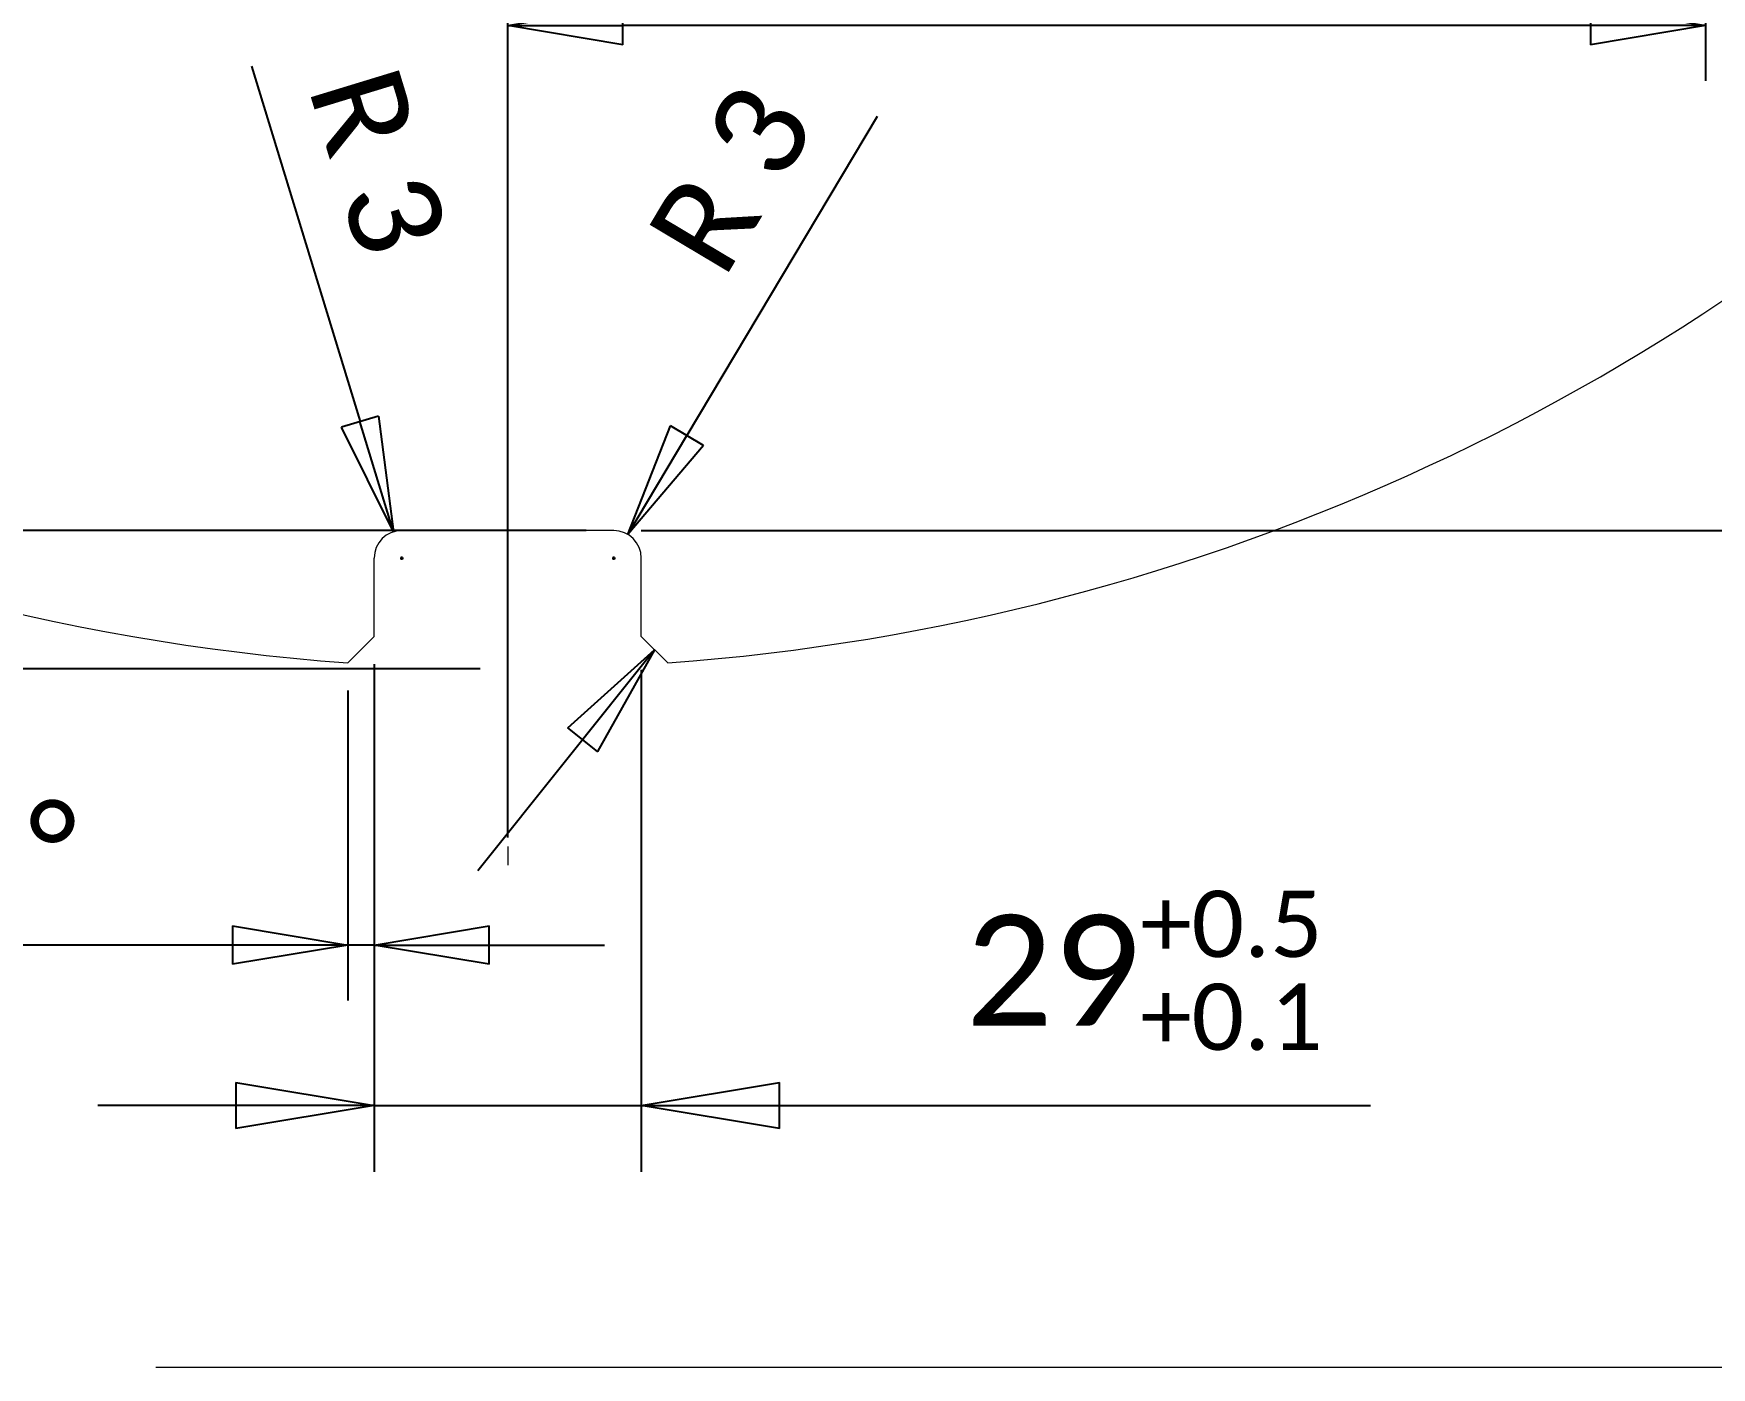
# Model space of a CAD drawing. Header units: millimetres. Extents: x -781 to 404, y -486 to 349.
# Drawn here: x -51.5 to 130.6, y -313.3 to -168.6 of the extents above; entities that cross this region are included whole.
import ezdxf

# ---------------------------------------------------------------- set-up
doc = ezdxf.new("R2010")
doc.units = ezdxf.units.MM
doc.linetypes.add('CENTER2', pattern=[28.575, 19.05, -3.175, 3.175, -3.175])
doc.layers.get('0').update_dxf_attribs({"color": 6, "lineweight": 0})
for name, color, linetype, lineweight in [('10', 6, 'Continuous', 0), ('5', 9, 'Continuous', 0), ('9', 6, 'Continuous', 0)]:
    doc.layers.add(name, color=color, linetype=linetype, lineweight=lineweight)
doc.styles.add('ISO', font='txt_____.ttf')
doc.styles.get("Standard").update_dxf_attribs({"font": 'calibri.ttf'})
doc.dimstyles.new('ISO', dxfattribs={"dimscale": 2, "dimtxt": 3.5, "dimasz": 4.375, "dimexe": 2.1, "dimexo": 1.05, "dimgap": 1.75, "dimtad": 1, "dimdsep": 46, "dimtxsty": 'Standard', "dimblk": 'CLOSED', "dimcen": 0.09, "dimclrt": 1, "dimadec": 0, "dimazin": 0, "dimtfac": 0.4, "dimtofl": 0, "dimtmove": 0, "dimatfit": 3, "dimldrblk": 'CLOSED', "dimfxl": 1, "dimtolj": 1, "dimarcsym": 0})

# ---------------------------------------------------------------- blocks, each defined once
blk = doc.blocks.new('_CLOSED')
at = {"color": 0, "linetype": 'ByBlock', "lineweight": -2}
for p, q in [((-1, 0.166667), (0, 0)), ((-1, 0.166667), (-1, -0.166667)), ((0, 0), (-1, -0.166667)), ((0, 0), (-1, 0))]:
    blk.add_line(p, q, dxfattribs=at)
blk = doc.blocks.new('*D8')
at = {"layer": '9', "color": 0, "linetype": 'Continuous', "lineweight": -2, "transparency": 16777216}
for p, q in [((284.97, 0), (251.79, 0)), ((257.79, -210), (257.79, -12.5)), ((14.5, -222.5), (263.79, -222.5))]:
    blk.add_line(p, q, dxfattribs=at)
at = {"layer": 'Defpoints', "color": 0, "linetype": 'Continuous', "transparency": 16777216}
for p in [(257.79, 0), (287.97, 0), (11.5, -222.5)]:
    blk.add_point(p, dxfattribs=at)
at = {"layer": '9', "color": 0, "linetype": 'Continuous', "lineweight": -2, "transparency": 16777216, "xscale": 12.5, "yscale": 12.5, "zscale": 12.5}
for p, rotation in [((257.79, 0), 90), ((257.79, -222.5), 270)]:
    blk.add_blockref('_CLOSED', p, dxfattribs=dict(at, rotation=rotation))
at = {"layer": '9', "color": 1, "linetype": 'Continuous', "lineweight": 0, "transparency": 16777216, "insert": (245.57, -111.25), "char_height": 10, "attachment_point": 5, "rotation": 90}
blk.add_mtext('\\A1;222.5{\\H6.000000;\\S 0^ -0.2;}', dxfattribs=at)
blk = doc.blocks.new('*D9')
at = {"layer": '9', "color": 0, "linetype": 'Continuous', "lineweight": -2, "transparency": 16777216}
for p, q in [((-14.5, -237.6), (-14.5, -292.1)), ((14.5, -237.6), (14.5, -292.1)), ((-29.5, -284.9), (-44.5, -284.9)), ((-14.5, -284.9), (14.5, -284.9)), ((29.5, -284.9), (93.62, -284.9))]:
    blk.add_line(p, q, dxfattribs=at)
at = {"layer": 'Defpoints', "color": 0, "linetype": 'Continuous', "transparency": 16777216}
for p in [(-14.5, -234), (14.5, -234), (14.5, -284.9)]:
    blk.add_point(p, dxfattribs=at)
at = {"layer": '9', "color": 0, "linetype": 'Continuous', "lineweight": -2, "transparency": 16777216, "xscale": 15, "yscale": 15, "zscale": 15}
blk.add_blockref('_CLOSED', (-14.5, -284.9), dxfattribs=at)
at = {"layer": '9', "color": 0, "linetype": 'Continuous', "lineweight": -2, "transparency": 16777216, "xscale": 15, "yscale": 15, "zscale": 15, "rotation": 180}
blk.add_blockref('_CLOSED', (14.5, -284.9), dxfattribs=at)
at = {"layer": '9', "color": 1, "linetype": 'Continuous', "lineweight": 0, "transparency": 16777216, "insert": (69.06, -270.23), "char_height": 12, "attachment_point": 5}
blk.add_mtext('\\A1;29{\\H7.200000;\\S+0.5^ +0.1;}', dxfattribs=at)
blk = doc.blocks.new('*D10')
at = {"layer": '9', "color": 0, "linetype": 'Continuous', "lineweight": -2, "transparency": 16777216}
for p, q in [((40.1, -177.56), (19.44, -212.19)), ((11.32, -225.5), (11.68, -225.5)), ((11.5, -225.68), (11.5, -225.32))]:
    blk.add_line(p, q, dxfattribs=at)
at = {"layer": 'Defpoints', "color": 0, "linetype": 'Continuous', "transparency": 16777216}
for p in [(13.04, -222.92), (11.5, -225.5)]:
    blk.add_point(p, dxfattribs=at)
at = {"layer": '9', "color": 0, "linetype": 'Continuous', "lineweight": -2, "transparency": 16777216, "xscale": 12.5, "yscale": 12.5, "zscale": 12.5, "rotation": 239.1865533367612}
blk.add_blockref('_CLOSED', (13.04, -222.92), dxfattribs=at)
at = {"layer": '9', "color": 1, "linetype": 'Continuous', "lineweight": 0, "transparency": 16777216, "insert": (24.27, -184.32), "char_height": 10, "attachment_point": 5, "rotation": 59.1866}
blk.add_mtext('\\A1;R 3', dxfattribs=at)
blk = doc.blocks.new('*D11')
at = {"layer": '9', "color": 0, "linetype": 'Continuous', "lineweight": -2, "transparency": 16777216}
for p, q in [((-27.81, -172.11), (-16.03, -210.68)), ((-11.68, -225.5), (-11.32, -225.5)), ((-11.5, -225.68), (-11.5, -225.32))]:
    blk.add_line(p, q, dxfattribs=at)
at = {"layer": 'Defpoints', "color": 0, "linetype": 'Continuous', "transparency": 16777216}
for p in [(-12.38, -222.63), (-11.5, -225.5)]:
    blk.add_point(p, dxfattribs=at)
at = {"layer": '9', "color": 0, "linetype": 'Continuous', "lineweight": -2, "transparency": 16777216, "xscale": 12.5, "yscale": 12.5, "zscale": 12.5, "rotation": 286.9838828428809}
blk.add_blockref('_CLOSED', (-12.38, -222.63), dxfattribs=at)
at = {"layer": '9', "color": 1, "linetype": 'Continuous', "lineweight": 0, "transparency": 16777216, "insert": (-14.06, -182.46), "char_height": 10, "attachment_point": 5, "rotation": 286.9839}
blk.add_mtext('\\A1;R 3', dxfattribs=at)
blk = doc.blocks.new('*D12')
at = {"layer": '9', "color": 0, "linetype": 'Continuous', "lineweight": -2, "transparency": 16777216}
for p, q in [((-14.5, -237), (-14.5, -273.49)), ((-17.36, -239.86), (-17.36, -273.49)), ((-29.86, -267.49), (-86.9, -267.49)), ((-14.5, -267.49), (-17.36, -267.49)), ((-2, -267.49), (10.5, -267.49))]:
    blk.add_line(p, q, dxfattribs=at)
at = {"layer": 'Defpoints', "color": 0, "linetype": 'Continuous', "transparency": 16777216}
for p in [(-14.5, -234), (-17.36, -236.86), (-17.36, -267.49)]:
    blk.add_point(p, dxfattribs=at)
at = {"layer": '9', "color": 0, "linetype": 'Continuous', "lineweight": -2, "transparency": 16777216, "xscale": 12.5, "yscale": 12.5, "zscale": 12.5}
blk.add_blockref('_CLOSED', (-17.36, -267.49), dxfattribs=at)
at = {"layer": '9', "color": 0, "linetype": 'Continuous', "lineweight": -2, "transparency": 16777216, "xscale": 12.5, "yscale": 12.5, "zscale": 12.5, "rotation": 180}
blk.add_blockref('_CLOSED', (-14.5, -267.49), dxfattribs=at)
at = {"layer": '9', "color": 1, "linetype": 'Continuous', "lineweight": 0, "transparency": 16777216, "insert": (-64.63, -257.37), "char_height": 10, "attachment_point": 5}
blk.add_mtext('\\A1;3x45°', dxfattribs=at)
blk = doc.blocks.new('*D39')
at = {"layer": '9', "color": 0, "linetype": 'Continuous', "lineweight": -2, "transparency": 16777216}
for p, q in [((-91.97, -210), (-91.97, -197.5)), ((8.5, -222.5), (-97.97, -222.5)), ((-3, -237.5), (-97.97, -237.5)), ((-91.97, -250), (-91.97, -302.96))]:
    blk.add_line(p, q, dxfattribs=at)
at = {"layer": 'Defpoints', "color": 0, "linetype": 'Continuous', "transparency": 16777216}
for p in [(11.5, -222.5), (-91.97, -237.5), (0, -237.5)]:
    blk.add_point(p, dxfattribs=at)
at = {"layer": '9', "color": 0, "linetype": 'Continuous', "lineweight": -2, "transparency": 16777216, "xscale": 12.5, "yscale": 12.5, "zscale": 12.5}
for p, rotation in [((-91.97, -222.5), 270), ((-91.97, -237.5), 90)]:
    blk.add_blockref('_CLOSED', p, dxfattribs=dict(at, rotation=rotation))
at = {"layer": '9', "color": 1, "linetype": 'Continuous', "lineweight": 0, "transparency": 16777216, "insert": (-104.19, -282.73), "char_height": 10, "attachment_point": 5, "rotation": 90}
blk.add_mtext('\\A1;15{\\H6.000000;\\S+0.2^  0;}', dxfattribs=at)
blk = doc.blocks.new('*D51')
at = {"layer": '9', "color": 0, "linetype": 'Continuous', "lineweight": -2, "transparency": 16777216}
for p, q in [((130, -153.78), (130, -173.68)), ((0, -255.8), (0, -161.68)), ((117.5, -167.68), (12.5, -167.68))]:
    blk.add_line(p, q, dxfattribs=at)
at = {"layer": 'Defpoints', "color": 0, "linetype": 'Continuous', "transparency": 16777216}
for p in [(130, -150.78), (0, -167.68), (0, -258.8)]:
    blk.add_point(p, dxfattribs=at)
at = {"layer": '9', "color": 0, "linetype": 'Continuous', "lineweight": -2, "transparency": 16777216, "xscale": 12.5, "yscale": 12.5, "zscale": 12.5, "rotation": 180}
blk.add_blockref('_CLOSED', (0, -167.68), dxfattribs=at)
at = {"layer": '9', "color": 0, "linetype": 'Continuous', "lineweight": -2, "transparency": 16777216, "xscale": 12.5, "yscale": 12.5, "zscale": 12.5}
blk.add_blockref('_CLOSED', (130, -167.68), dxfattribs=at)
at = {"layer": '9', "color": 1, "linetype": 'Continuous', "lineweight": 0, "transparency": 16777216, "insert": (71.16, -157.55), "char_height": 10, "attachment_point": 5}
blk.add_mtext('\\A1;130', dxfattribs=at)

msp = doc.modelspace()

# ---------------------------------------------------------------- linework, layer by layer
at = {"layer": '10', "color": 7, "linetype": 'Continuous', "lineweight": 0}
msp.add_line((286.636, -313.332), (-38.199, -313.332), dxfattribs=at)
at = {"layer": '5', "color": 7, "linetype": 'CENTER2', "lineweight": 0}
msp.add_line((0, 251.196), (0, -258.804), dxfattribs=at)
at = {"layer": '5', "color": 7, "linetype": 'Continuous', "lineweight": 0}
for p, q in [((11.5, -222.5), (-11.5, -222.5)), ((-14.5, -234), (-14.5, -225.5)), ((14.5, -234), (14.5, -225.5)), ((-14.5, -234), (-17.364, -236.864)), ((14.5, -234), (17.364, -236.864))]:
    msp.add_line(p, q, dxfattribs=at)
for centre, radius, start, end in [((0, 0), 237.5, 4.19281, 265.80719), ((0, 0), 237.5, 274.19281, 355.80719), ((-11.5, -225.5), 3, 90, 180), ((11.5, -225.5), 3, 0, 90)]:
    msp.add_arc(centre, radius, start, end, dxfattribs=at)

# ---------------------------------------------------------------- dimensions: what is measured, and where the dimension line sits
at = {"layer": '9', "color": 7, "linetype": 'Continuous', "lineweight": 0}
for base, p1, p2, angle, override, picture, middle, dimtype in [((257.793, 0), (11.5, -222.5), (287.974, 0), 90, {"dimtxt": 5, "dimasz": 6.25, "dimexe": 3, "dimexo": 1.5, "dimgap": 2.5, "dimpost": '<>', "dimtol": 1, "dimtm": 0.2, "dimtfac": 0.6, "dimtmove": 0}, '*D8', (257.793, -111.25), 160), ((-91.968, -237.5), (11.5, -222.5), (0, -237.5), 90, {"dimtxt": 5, "dimasz": 6.25, "dimexe": 3, "dimexo": 1.5, "dimgap": 2.5, "dimpost": '<>', "dimtol": 1, "dimtp": 0.2, "dimtfac": 0.6}, '*D39', (-91.968, -282.728), 160), ((14.5, -284.895), (-14.5, -234), (14.5, -234), 0, {"dimtxt": 6, "dimasz": 7.5, "dimexe": 3.6, "dimexo": 1.8, "dimgap": 3, "dimjust": 1, "dimpost": '<>', "dimtol": 1, "dimtp": 0.5, "dimtm": -0.1, "dimtfac": 0.6, "dimtofl": 1}, '*D9', (69.059, -284.895), 161)]:
    dim = msp.add_linear_dim(base=base, p1=p1, p2=p2, angle=angle, dimstyle='ISO', override=override, dxfattribs=at)
    dim.commit()
    dim.dimension.update_dxf_attribs({"geometry": picture, "text_midpoint": middle, "dimtype": dimtype})
dim = msp.add_linear_dim(base=(0, -167.677), p1=(130, -150.784), p2=(0, -258.804), dimstyle='ISO', override={"dimtxt": 5, "dimasz": 6.25, "dimexe": 3, "dimexo": 1.5, "dimgap": 2.5, "dimjust": 0, "dimpost": '<>', "dimse1": 0, "dimse2": 0, "dimtmove": 0}, dxfattribs=at)
dim.commit()
dim.dimension.update_dxf_attribs({"geometry": '*D51', "text_midpoint": (71.164, -167.677), "dimtype": 160})
for center, mpoint, picture, middle in [((-11.5, -225.5), (-12.376, -222.631), '*D11', (-14.061, -182.459)), ((11.5, -225.5), (13.037, -222.923), '*D10', (24.275, -184.319))]:
    dim = msp.add_radius_dim(center=center, mpoint=mpoint, text='R <>', dimstyle='ISO', override={"dimtxt": 5, "dimasz": 6.25, "dimgap": 2.5, "dimpost": '<>', "dimtofl": 0}, dxfattribs=at)
    dim.commit()
    dim.dimension.update_dxf_attribs({"geometry": picture, "text_midpoint": middle})
dim = msp.add_linear_dim(base=(-17.364, -267.49), p1=(-14.5, -234), p2=(-17.364, -236.864), text='3x45°', dimstyle='ISO', override={"dimtxt": 5, "dimasz": 6.25, "dimexe": 3, "dimexo": 1.5, "dimgap": 2.5, "dimpost": '<>', "dimtofl": 1}, dxfattribs=at)
dim.commit()
dim.dimension.update_dxf_attribs({"geometry": '*D12', "text_midpoint": (-64.63, -267.49), "dimtype": 160})

# ---------------------------------------------------------------- leaders
msp.add_leader([(15.932, -235.432), (-3.245, -259.427)], dimstyle='ISO', override={"dimasz": 6.25, "dimtad": 0, "dimtxsty": 'ISO', "dimldrblk": 'CLOSED'}, dxfattribs=at)

doc.saveas('drawing.dxf')
